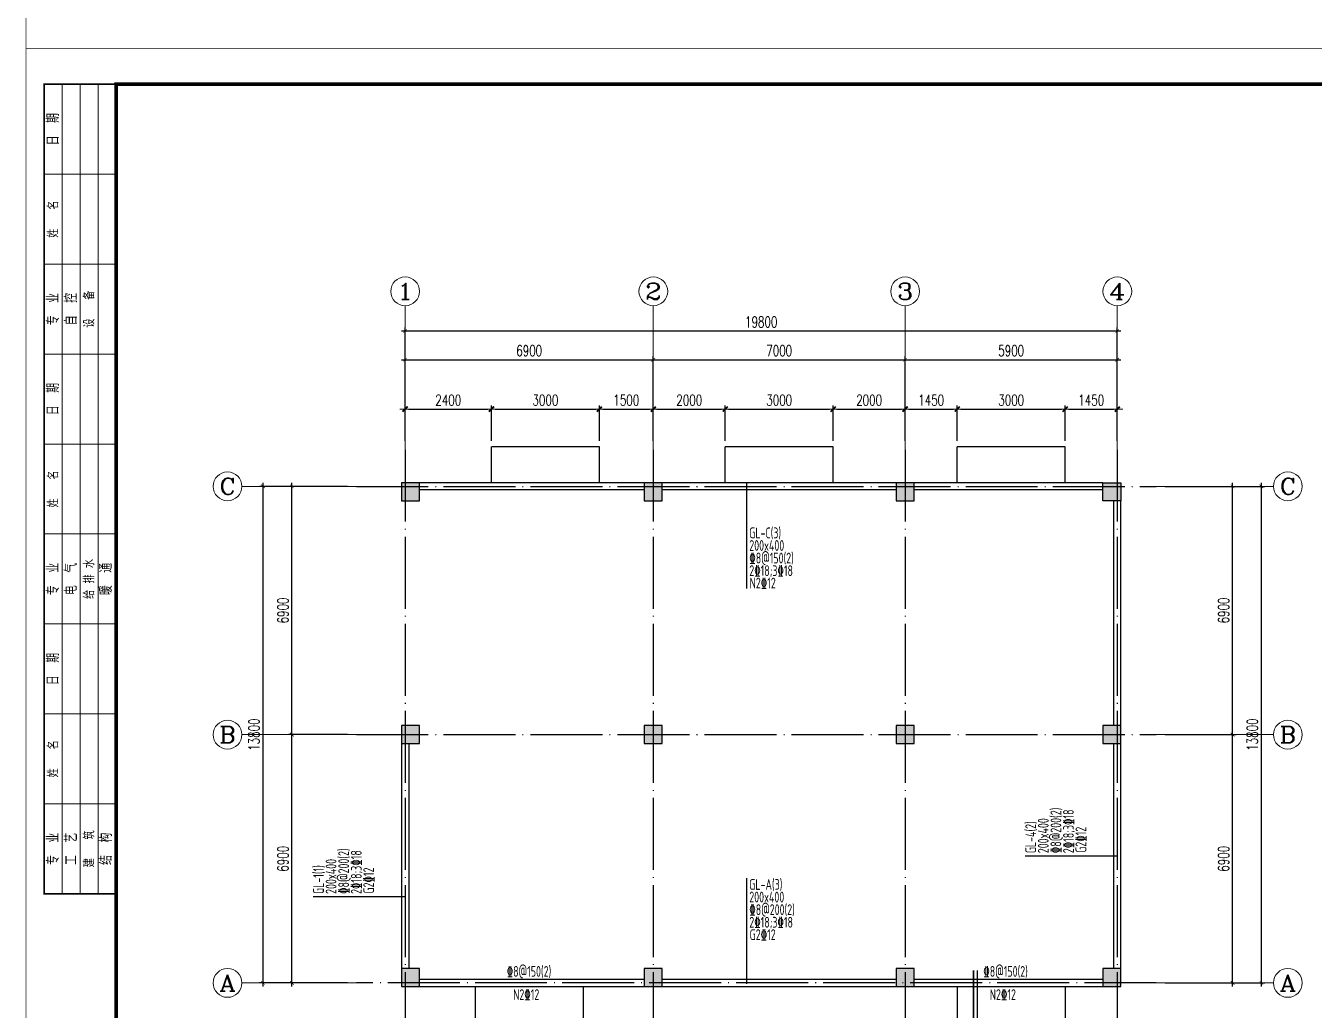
# Model space of a CAD drawing. Extents: x 959592 to 1105020, y -295412 to 379724.
# Drawn here: x 967965 to 1003786, y -196137 to -168778 of the extents above; entities that cross this region are included whole.
import ezdxf
from ezdxf.enums import TextEntityAlignment as Align

# ---------------------------------------------------------------- set-up
doc = ezdxf.new("R2010")
doc.units = 0
doc.header["$LTSCALE"] = 1000
doc.header["$MEASUREMENT"] = 0
doc.linetypes.add('DOTE', pattern=[2.42, 2, -0.2, 0.02, -0.2])
doc.layers.get('0').update_dxf_attribs({"linetype": 'CONTINUOUS'})
doc.layers.get('Defpoints').update_dxf_attribs({"linetype": 'CONTINUOUS', "lineweight": 5})
for name, color, linetype in [('AXIS_TEXT', 7, 'CONTINUOUS'), ('BEAM_CON', 4, 'CONTINUOUS'), ('COLU', 7, 'CONTINUOUS'), ('COLU_HATCH', 251, 'CONTINUOUS'), ('DIMENSION', 3, 'CONTINUOUS'), ('DOTE', 1, 'DOTE'), ('S_BEAMDIMMASS', 2, 'CONTINUOUS')]:
    doc.layers.add(name, color=color, linetype=linetype)
doc.layers.add('DIM', color=3, linetype='CONTINUOUS', lineweight=5)
doc.layers.add('FRAME', color=3, linetype='CONTINUOUS', lineweight=5)
doc.styles.add('_TCH_AXIS', font='COMPLEX', dxfattribs={"bigfont": 'GBCBIG'})
doc.styles.add('BW_Rein', font='Tssdeng.shx', dxfattribs={"width": 0.7, "bigfont": 'hztxt.shx'})
doc.styles.add('COMPLEX', font='COMPLEX')
doc.styles.add('DXFS', font='txt.shx', dxfattribs={"width": 0.65, "bigfont": 'dxfs.shx'})
doc.styles.add('TSSD_Dimension', font='TXT.shx', dxfattribs={"width": 0.7, "bigfont": 'hztxt.shx'})
doc.dimstyles.new('TSSD_100_100$0', dxfattribs={"dimtxt": 300, "dimasz": 100, "dimexe": 100, "dimexo": 250, "dimgap": 100, "dimtad": 1, "dimdec": 0, "dimzin": 0, "dimdsep": 46, "dimtxsty": 'TSSD_Dimension', "dimblk1": '_tsdbk', "dimblk2": '_tsdbk', "dimsah": 1, "dimcen": 0, "dimdle": 100, "dimclrt": 7, "dimadec": 1, "dimazin": 0, "dimtfac": 1, "dimtdec": 0, "dimtix": 1, "dimtmove": 2, "dimatfit": 3, "dimldrblk": '_tsdbk', "dimfxl": 100, "dimtolj": 1, "dimtzin": 0, "dimarcsym": 0})

# ---------------------------------------------------------------- blocks, each defined once
blk = doc.blocks.new('_ARCHTICK')
at = {"color": 0, "linetype": 'ByBlock', "const_width": 0.15}
blk.add_lwpolyline([(-0.5, -0.5), (0.5, 0.5)], dxfattribs=at)
blk = doc.blocks.new('*D198')
at = {"layer": 'Defpoints', "color": 0, "ltscale": 0.5, "transparency": 16777216}
for p in [(999395.404177, -188477.567764), (1001516.404177, -188477.567764), (999395.404177, -195377.567764)]:
    blk.add_point(p, dxfattribs=at)
at = {"layer": 'DIM', "color": 0, "lineweight": -2, "ltscale": 0.5, "transparency": 16777216}
for p, q in [((1001516.404177, -195477.567764), (1001516.404177, -188377.567764)), ((999645.404177, -188477.567764), (1001616.404177, -188477.567764)), ((999645.404177, -195377.567764), (1001616.404177, -195377.567764))]:
    blk.add_line(p, q, dxfattribs=at)
at = {"layer": 'DIM', "color": 0, "lineweight": -2, "ltscale": 0.5, "transparency": 16777216, "xscale": 100, "yscale": 100, "zscale": 100}
for p, rotation in [((1001516.404177, -188477.567764), 90), ((1001516.404177, -195377.567764), 270)]:
    blk.add_blockref('_ARCHTICK', p, dxfattribs=dict(at, rotation=rotation))
at = {"layer": 'DIM', "color": 3, "ltscale": 0.5, "transparency": 16777216, "insert": (1001266.404177, -191927.567764), "char_height": 300, "attachment_point": 5, "rotation": 90, "style": 'TSSD_Dimension'}
blk.add_mtext('\\A1;6900', dxfattribs=at)
blk = doc.blocks.new('*D199')
at = {"layer": 'Defpoints', "color": 0, "ltscale": 0.5, "transparency": 16777216}
for p in [(999395.404177, -181577.567764), (1001516.404177, -181577.567764), (999395.404177, -188477.567764)]:
    blk.add_point(p, dxfattribs=at)
at = {"layer": 'DIM', "color": 0, "lineweight": -2, "ltscale": 0.5, "transparency": 16777216}
for p, q in [((999645.404177, -181577.567764), (1001616.404177, -181577.567764)), ((1001516.404177, -188577.567764), (1001516.404177, -181477.567764)), ((999645.404177, -188477.567764), (1001616.404177, -188477.567764))]:
    blk.add_line(p, q, dxfattribs=at)
at = {"layer": 'DIM', "color": 0, "lineweight": -2, "ltscale": 0.5, "transparency": 16777216, "xscale": 100, "yscale": 100, "zscale": 100}
for p, rotation in [((1001516.404177, -181577.567764), 90), ((1001516.404177, -188477.567764), 270)]:
    blk.add_blockref('_ARCHTICK', p, dxfattribs=dict(at, rotation=rotation))
at = {"layer": 'DIM', "color": 3, "ltscale": 0.5, "transparency": 16777216, "insert": (1001266.404177, -185027.567764), "char_height": 300, "attachment_point": 5, "rotation": 90, "style": 'TSSD_Dimension'}
blk.add_mtext('\\A1;6900', dxfattribs=at)
blk = doc.blocks.new('*D200')
at = {"layer": 'Defpoints', "color": 0, "ltscale": 0.5, "transparency": 16777216}
for p in [(999395.404177, -181577.567764), (1002316.404177, -181577.567764), (999395.404177, -195377.567764)]:
    blk.add_point(p, dxfattribs=at)
at = {"layer": 'DIM', "color": 0, "lineweight": -2, "ltscale": 0.5, "transparency": 16777216}
for p, q in [((999645.404177, -181577.567764), (1002416.404177, -181577.567764)), ((1002316.404177, -195477.567764), (1002316.404177, -181477.567764)), ((999645.404177, -195377.567764), (1002416.404177, -195377.567764))]:
    blk.add_line(p, q, dxfattribs=at)
at = {"layer": 'DIM', "color": 0, "lineweight": -2, "ltscale": 0.5, "transparency": 16777216, "xscale": 100, "yscale": 100, "zscale": 100}
for p, rotation in [((1002316.404177, -181577.567764), 90), ((1002316.404177, -195377.567764), 270)]:
    blk.add_blockref('_ARCHTICK', p, dxfattribs=dict(at, rotation=rotation))
at = {"layer": 'DIM', "color": 3, "ltscale": 0.5, "transparency": 16777216, "insert": (1002066.404177, -188477.567764), "char_height": 300, "attachment_point": 5, "rotation": 90, "style": 'TSSD_Dimension'}
blk.add_mtext('\\A1;13800', dxfattribs=at)
blk = doc.blocks.new('*D201')
at = {"layer": 'Defpoints', "color": 0, "ltscale": 0.5, "transparency": 16777216}
for p in [(985411.404177, -178058.465504), (978511.404177, -180558.465504), (985411.404177, -180558.465504)]:
    blk.add_point(p, dxfattribs=at)
at = {"layer": 'DIM', "color": 0, "lineweight": -2, "ltscale": 0.5, "transparency": 16777216}
for p, q in [((978511.404177, -180308.465504), (978511.404177, -177958.465504)), ((985411.404177, -180308.465504), (985411.404177, -177958.465504)), ((978411.404177, -178058.465504), (985511.404177, -178058.465504))]:
    blk.add_line(p, q, dxfattribs=at)
at = {"layer": 'DIM', "color": 0, "lineweight": -2, "ltscale": 0.5, "transparency": 16777216, "xscale": 100, "yscale": 100, "zscale": 100, "rotation": 180}
blk.add_blockref('_ARCHTICK', (978511.404177, -178058.465504), dxfattribs=at)
at = {"layer": 'DIM', "color": 0, "lineweight": -2, "ltscale": 0.5, "transparency": 16777216, "xscale": 100, "yscale": 100, "zscale": 100}
blk.add_blockref('_ARCHTICK', (985411.404177, -178058.465504), dxfattribs=at)
at = {"layer": 'DIM', "color": 3, "ltscale": 0.5, "transparency": 16777216, "insert": (981961.404177, -177808.465504), "char_height": 300, "attachment_point": 5, "style": 'TSSD_Dimension'}
blk.add_mtext('\\A1;6900', dxfattribs=at)
blk = doc.blocks.new('*D202')
at = {"layer": 'Defpoints', "color": 0, "ltscale": 0.5, "transparency": 16777216}
for p in [(992411.404177, -178058.465504), (985411.404177, -180558.465504), (992411.404177, -180558.465504)]:
    blk.add_point(p, dxfattribs=at)
at = {"layer": 'DIM', "color": 0, "lineweight": -2, "ltscale": 0.5, "transparency": 16777216}
for p, q in [((985411.404177, -180308.465504), (985411.404177, -177958.465504)), ((992411.404177, -180308.465504), (992411.404177, -177958.465504)), ((985311.404177, -178058.465504), (992511.404177, -178058.465504))]:
    blk.add_line(p, q, dxfattribs=at)
at = {"layer": 'DIM', "color": 0, "lineweight": -2, "ltscale": 0.5, "transparency": 16777216, "xscale": 100, "yscale": 100, "zscale": 100, "rotation": 180}
blk.add_blockref('_ARCHTICK', (985411.404177, -178058.465504), dxfattribs=at)
at = {"layer": 'DIM', "color": 0, "lineweight": -2, "ltscale": 0.5, "transparency": 16777216, "xscale": 100, "yscale": 100, "zscale": 100}
blk.add_blockref('_ARCHTICK', (992411.404177, -178058.465504), dxfattribs=at)
at = {"layer": 'DIM', "color": 3, "ltscale": 0.5, "transparency": 16777216, "insert": (988911.404177, -177808.465504), "char_height": 300, "attachment_point": 5, "style": 'TSSD_Dimension'}
blk.add_mtext('\\A1;7000', dxfattribs=at)
blk = doc.blocks.new('*D203')
at = {"layer": 'Defpoints', "color": 0, "ltscale": 0.5, "transparency": 16777216}
for p in [(998311.404177, -178058.465504), (992411.404177, -180558.465504), (998311.404177, -180558.465504)]:
    blk.add_point(p, dxfattribs=at)
at = {"layer": 'DIM', "color": 0, "lineweight": -2, "ltscale": 0.5, "transparency": 16777216}
for p, q in [((992411.404177, -180308.465504), (992411.404177, -177958.465504)), ((998311.404177, -180308.465504), (998311.404177, -177958.465504)), ((992311.404177, -178058.465504), (998411.404177, -178058.465504))]:
    blk.add_line(p, q, dxfattribs=at)
at = {"layer": 'DIM', "color": 0, "lineweight": -2, "ltscale": 0.5, "transparency": 16777216, "xscale": 100, "yscale": 100, "zscale": 100, "rotation": 180}
blk.add_blockref('_ARCHTICK', (992411.404177, -178058.465504), dxfattribs=at)
at = {"layer": 'DIM', "color": 0, "lineweight": -2, "ltscale": 0.5, "transparency": 16777216, "xscale": 100, "yscale": 100, "zscale": 100}
blk.add_blockref('_ARCHTICK', (998311.404177, -178058.465504), dxfattribs=at)
at = {"layer": 'DIM', "color": 3, "ltscale": 0.5, "transparency": 16777216, "insert": (995361.404177, -177808.465504), "char_height": 300, "attachment_point": 5, "style": 'TSSD_Dimension'}
blk.add_mtext('\\A1;5900', dxfattribs=at)
blk = doc.blocks.new('*D204')
at = {"layer": 'Defpoints', "color": 0, "ltscale": 0.5, "transparency": 16777216}
for p in [(998311.404177, -177258.465504), (978511.404177, -180558.465504), (998311.404177, -180558.465504)]:
    blk.add_point(p, dxfattribs=at)
at = {"layer": 'DIM', "color": 0, "lineweight": -2, "ltscale": 0.5, "transparency": 16777216}
for p, q in [((978411.404177, -177258.465504), (998411.404177, -177258.465504)), ((978511.404177, -180308.465504), (978511.404177, -177158.465504)), ((998311.404177, -180308.465504), (998311.404177, -177158.465504))]:
    blk.add_line(p, q, dxfattribs=at)
at = {"layer": 'DIM', "color": 0, "lineweight": -2, "ltscale": 0.5, "transparency": 16777216, "xscale": 100, "yscale": 100, "zscale": 100, "rotation": 180}
blk.add_blockref('_ARCHTICK', (978511.404177, -177258.465504), dxfattribs=at)
at = {"layer": 'DIM', "color": 0, "lineweight": -2, "ltscale": 0.5, "transparency": 16777216, "xscale": 100, "yscale": 100, "zscale": 100}
blk.add_blockref('_ARCHTICK', (998311.404177, -177258.465504), dxfattribs=at)
at = {"layer": 'DIM', "color": 3, "ltscale": 0.5, "transparency": 16777216, "insert": (988411.404177, -177008.465504), "char_height": 300, "attachment_point": 5, "style": 'TSSD_Dimension'}
blk.add_mtext('\\A1;19800', dxfattribs=at)
blk = doc.blocks.new('*D205')
at = {"layer": 'Defpoints', "color": 0, "ltscale": 0.5, "transparency": 16777216}
for p in [(975364.904177, -188477.567764), (977156.404177, -188477.567764), (977156.404177, -195377.567764)]:
    blk.add_point(p, dxfattribs=at)
at = {"layer": 'DIM', "color": 0, "lineweight": -2, "ltscale": 0.5, "transparency": 16777216}
for p, q in [((975364.904177, -195477.567764), (975364.904177, -188377.567764)), ((976906.404177, -188477.567764), (975264.904177, -188477.567764)), ((976906.404177, -195377.567764), (975264.904177, -195377.567764))]:
    blk.add_line(p, q, dxfattribs=at)
at = {"layer": 'DIM', "color": 0, "lineweight": -2, "ltscale": 0.5, "transparency": 16777216, "xscale": 100, "yscale": 100, "zscale": 100}
for p, rotation in [((975364.904177, -188477.567764), 90), ((975364.904177, -195377.567764), 270)]:
    blk.add_blockref('_ARCHTICK', p, dxfattribs=dict(at, rotation=rotation))
at = {"layer": 'DIM', "color": 3, "ltscale": 0.5, "transparency": 16777216, "insert": (975114.904177, -191927.567764), "char_height": 300, "attachment_point": 5, "rotation": 90, "style": 'TSSD_Dimension'}
blk.add_mtext('\\A1;6900', dxfattribs=at)
blk = doc.blocks.new('*D206')
at = {"layer": 'Defpoints', "color": 0, "ltscale": 0.5, "transparency": 16777216}
for p in [(975364.904177, -181577.567764), (977156.404177, -181577.567764), (977156.404177, -188477.567764)]:
    blk.add_point(p, dxfattribs=at)
at = {"layer": 'DIM', "color": 0, "lineweight": -2, "ltscale": 0.5, "transparency": 16777216}
for p, q in [((976906.404177, -181577.567764), (975264.904177, -181577.567764)), ((975364.904177, -188577.567764), (975364.904177, -181477.567764)), ((976906.404177, -188477.567764), (975264.904177, -188477.567764))]:
    blk.add_line(p, q, dxfattribs=at)
at = {"layer": 'DIM', "color": 0, "lineweight": -2, "ltscale": 0.5, "transparency": 16777216, "xscale": 100, "yscale": 100, "zscale": 100}
for p, rotation in [((975364.904177, -181577.567764), 90), ((975364.904177, -188477.567764), 270)]:
    blk.add_blockref('_ARCHTICK', p, dxfattribs=dict(at, rotation=rotation))
at = {"layer": 'DIM', "color": 3, "ltscale": 0.5, "transparency": 16777216, "insert": (975114.904177, -185027.567764), "char_height": 300, "attachment_point": 5, "rotation": 90, "style": 'TSSD_Dimension'}
blk.add_mtext('\\A1;6900', dxfattribs=at)
blk = doc.blocks.new('*D207')
at = {"layer": 'Defpoints', "color": 0, "ltscale": 0.5, "transparency": 16777216}
for p in [(974560.904177, -181577.567764), (977156.404177, -181577.567764), (977156.404177, -195377.567764)]:
    blk.add_point(p, dxfattribs=at)
at = {"layer": 'DIM', "color": 0, "lineweight": -2, "ltscale": 0.5, "transparency": 16777216}
for p, q in [((976906.404177, -181577.567764), (974460.904177, -181577.567764)), ((974560.904177, -195477.567764), (974560.904177, -181477.567764)), ((976906.404177, -195377.567764), (974460.904177, -195377.567764))]:
    blk.add_line(p, q, dxfattribs=at)
at = {"layer": 'DIM', "color": 0, "lineweight": -2, "ltscale": 0.5, "transparency": 16777216, "xscale": 100, "yscale": 100, "zscale": 100}
for p, rotation in [((974560.904177, -181577.567764), 90), ((974560.904177, -195377.567764), 270)]:
    blk.add_blockref('_ARCHTICK', p, dxfattribs=dict(at, rotation=rotation))
at = {"layer": 'DIM', "color": 3, "ltscale": 0.5, "transparency": 16777216, "insert": (974310.904177, -188477.567764), "char_height": 300, "attachment_point": 5, "rotation": 90, "style": 'TSSD_Dimension'}
blk.add_mtext('\\A1;13800', dxfattribs=at)
blk = doc.blocks.new('_AXISO')
blk.add_circle((0, 0), 0.5)
at = {"layer": 'AXIS_TEXT', "style": 'COMPLEX', "width": 1.041667}
blk.add_attdef('A', text='', height=0.56, dxfattribs=at).set_placement((-0.25, -0.28), (0.25, -0.28), align=Align.FIT)
blk = doc.blocks.new('BW-29377905', base_point=(72431.589106, -220792.623933))
for p, q in [((72881.589106, -205792.623933), (72881.589106, -204792.623933)), ((75881.589106, -204792.623933), (72881.589106, -204792.623933)), ((75881.589106, -205792.623933), (75881.589106, -204792.623933)), ((79381.589106, -205792.623933), (79381.589106, -204792.623933)), ((82381.589106, -204792.623933), (79381.589106, -204792.623933)), ((82381.589106, -205792.623933), (82381.589106, -204792.623933)), ((88831.589106, -204792.623933), (85831.589106, -204792.623933)), ((85831.589106, -205792.623933), (85831.589106, -204792.623933)), ((88831.589106, -205792.623933), (88831.589106, -204792.623933)), ((72431.589106, -219792.623933), (72431.589106, -220792.623933)), ((75431.589106, -219792.623933), (75431.589106, -220792.623933)), ((85831.589106, -219792.623933), (85831.589106, -220792.623933)), ((88831.589106, -219792.623933), (88831.589106, -220792.623933)), ((75431.589106, -220792.623933), (72431.589106, -220792.623933)), ((88831.589106, -220792.623933), (85831.589106, -220792.623933))]:
    blk.add_line(p, q)
blk = doc.blocks.new('_tsdbk')
blk.add_line((-1, 0), (1.5, 0))
at = {"const_width": 0.5}
blk.add_lwpolyline([(-0.7, -0.7), (0.7, 0.7)], dxfattribs=at)
blk = doc.blocks.new('*D226')
at = {"layer": 'Defpoints', "color": 0, "transparency": 16777216}
for p in [(980911.404177, -179431.711042), (978511.404177, -180558.465504), (980911.404177, -180558.465504)]:
    blk.add_point(p, dxfattribs=at)
at = {"layer": 'DIM', "color": 0, "lineweight": -2, "transparency": 16777216}
for p, q in [((978511.404177, -180308.465504), (978511.404177, -179331.711042)), ((978611.404177, -179431.711042), (980811.404177, -179431.711042)), ((980911.404177, -180308.465504), (980911.404177, -179331.711042))]:
    blk.add_line(p, q, dxfattribs=at)
at = {"layer": 'DIM', "color": 0, "lineweight": -2, "transparency": 16777216, "xscale": 100, "yscale": 100, "zscale": 100}
for p, rotation in [((978511.404177, -179431.711042), 180), ((980911.404177, -179431.711042), 360)]:
    blk.add_blockref('_tsdbk', p, dxfattribs=dict(at, rotation=rotation))
at = {"layer": 'DIM', "color": 7, "transparency": 16777216, "insert": (979711.404177, -179181.711042), "char_height": 300, "attachment_point": 5, "style": 'TSSD_Dimension'}
blk.add_mtext('\\A1;2400', dxfattribs=at)
blk = doc.blocks.new('*D227')
at = {"layer": 'Defpoints', "color": 0, "transparency": 16777216}
for p in [(983911.404177, -179431.711042), (980911.404177, -180558.465504), (983911.404177, -180558.465504)]:
    blk.add_point(p, dxfattribs=at)
at = {"layer": 'DIM', "color": 0, "lineweight": -2, "transparency": 16777216}
for p, q in [((980911.404177, -180308.465504), (980911.404177, -179331.711042)), ((981011.404177, -179431.711042), (983811.404177, -179431.711042)), ((983911.404177, -180308.465504), (983911.404177, -179331.711042))]:
    blk.add_line(p, q, dxfattribs=at)
at = {"layer": 'DIM', "color": 0, "lineweight": -2, "transparency": 16777216, "xscale": 100, "yscale": 100, "zscale": 100}
for p, rotation in [((980911.404177, -179431.711042), 180), ((983911.404177, -179431.711042), 360)]:
    blk.add_blockref('_tsdbk', p, dxfattribs=dict(at, rotation=rotation))
at = {"layer": 'DIM', "color": 7, "transparency": 16777216, "insert": (982411.404177, -179181.711042), "char_height": 300, "attachment_point": 5, "style": 'TSSD_Dimension'}
blk.add_mtext('\\A1;3000', dxfattribs=at)
blk = doc.blocks.new('*D228')
at = {"layer": 'Defpoints', "color": 0, "transparency": 16777216}
for p in [(985411.404177, -179431.711042), (983911.404177, -180558.465504), (985411.404177, -180558.465504)]:
    blk.add_point(p, dxfattribs=at)
at = {"layer": 'DIM', "color": 0, "lineweight": -2, "transparency": 16777216}
for p, q in [((983911.404177, -180308.465504), (983911.404177, -179331.711042)), ((984011.404177, -179431.711042), (985311.404177, -179431.711042)), ((985411.404177, -180308.465504), (985411.404177, -179331.711042))]:
    blk.add_line(p, q, dxfattribs=at)
at = {"layer": 'DIM', "color": 0, "lineweight": -2, "transparency": 16777216, "xscale": 100, "yscale": 100, "zscale": 100}
for p, rotation in [((983911.404177, -179431.711042), 180), ((985411.404177, -179431.711042), 360)]:
    blk.add_blockref('_tsdbk', p, dxfattribs=dict(at, rotation=rotation))
at = {"layer": 'DIM', "color": 7, "transparency": 16777216, "insert": (984661.404177, -179181.711042), "char_height": 300, "attachment_point": 5, "style": 'TSSD_Dimension'}
blk.add_mtext('\\A1;1500', dxfattribs=at)
blk = doc.blocks.new('*D229')
at = {"layer": 'Defpoints', "color": 0, "transparency": 16777216}
for p in [(987411.404177, -179431.711042), (985411.404177, -180558.465504), (987411.404177, -180558.465504)]:
    blk.add_point(p, dxfattribs=at)
at = {"layer": 'DIM', "color": 0, "lineweight": -2, "transparency": 16777216}
for p, q in [((985411.404177, -180308.465504), (985411.404177, -179331.711042)), ((985511.404177, -179431.711042), (987311.404177, -179431.711042)), ((987411.404177, -180308.465504), (987411.404177, -179331.711042))]:
    blk.add_line(p, q, dxfattribs=at)
at = {"layer": 'DIM', "color": 0, "lineweight": -2, "transparency": 16777216, "xscale": 100, "yscale": 100, "zscale": 100}
for p, rotation in [((985411.404177, -179431.711042), 180), ((987411.404177, -179431.711042), 360)]:
    blk.add_blockref('_tsdbk', p, dxfattribs=dict(at, rotation=rotation))
at = {"layer": 'DIM', "color": 7, "transparency": 16777216, "insert": (986411.404177, -179181.711042), "char_height": 300, "attachment_point": 5, "style": 'TSSD_Dimension'}
blk.add_mtext('\\A1;2000', dxfattribs=at)
blk = doc.blocks.new('*D230')
at = {"layer": 'Defpoints', "color": 0, "transparency": 16777216}
for p in [(990411.404177, -179431.711042), (987411.404177, -180558.465504), (990411.404177, -180558.465504)]:
    blk.add_point(p, dxfattribs=at)
at = {"layer": 'DIM', "color": 0, "lineweight": -2, "transparency": 16777216}
for p, q in [((987411.404177, -180308.465504), (987411.404177, -179331.711042)), ((987511.404177, -179431.711042), (990311.404177, -179431.711042)), ((990411.404177, -180308.465504), (990411.404177, -179331.711042))]:
    blk.add_line(p, q, dxfattribs=at)
at = {"layer": 'DIM', "color": 0, "lineweight": -2, "transparency": 16777216, "xscale": 100, "yscale": 100, "zscale": 100}
for p, rotation in [((987411.404177, -179431.711042), 180), ((990411.404177, -179431.711042), 360)]:
    blk.add_blockref('_tsdbk', p, dxfattribs=dict(at, rotation=rotation))
at = {"layer": 'DIM', "color": 7, "transparency": 16777216, "insert": (988911.404177, -179181.711042), "char_height": 300, "attachment_point": 5, "style": 'TSSD_Dimension'}
blk.add_mtext('\\A1;3000', dxfattribs=at)
blk = doc.blocks.new('*D231')
at = {"layer": 'Defpoints', "color": 0, "transparency": 16777216}
for p in [(992411.404177, -179431.711042), (990411.404177, -180558.465504), (992411.404177, -180558.465504)]:
    blk.add_point(p, dxfattribs=at)
at = {"layer": 'DIM', "color": 0, "lineweight": -2, "transparency": 16777216}
for p, q in [((990411.404177, -180308.465504), (990411.404177, -179331.711042)), ((990511.404177, -179431.711042), (992311.404177, -179431.711042)), ((992411.404177, -180308.465504), (992411.404177, -179331.711042))]:
    blk.add_line(p, q, dxfattribs=at)
at = {"layer": 'DIM', "color": 0, "lineweight": -2, "transparency": 16777216, "xscale": 100, "yscale": 100, "zscale": 100}
for p, rotation in [((990411.404177, -179431.711042), 180), ((992411.404177, -179431.711042), 360)]:
    blk.add_blockref('_tsdbk', p, dxfattribs=dict(at, rotation=rotation))
at = {"layer": 'DIM', "color": 7, "transparency": 16777216, "insert": (991411.404177, -179181.711042), "char_height": 300, "attachment_point": 5, "style": 'TSSD_Dimension'}
blk.add_mtext('\\A1;2000', dxfattribs=at)
blk = doc.blocks.new('*D232')
at = {"layer": 'Defpoints', "color": 0, "transparency": 16777216}
for p in [(993861.404177, -179431.711042), (992411.404177, -180558.465504), (993861.404177, -180558.465504)]:
    blk.add_point(p, dxfattribs=at)
at = {"layer": 'DIM', "color": 0, "lineweight": -2, "transparency": 16777216}
for p, q in [((992411.404177, -180308.465504), (992411.404177, -179331.711042)), ((992511.404177, -179431.711042), (993761.404177, -179431.711042)), ((993861.404177, -180308.465504), (993861.404177, -179331.711042))]:
    blk.add_line(p, q, dxfattribs=at)
at = {"layer": 'DIM', "color": 0, "lineweight": -2, "transparency": 16777216, "xscale": 100, "yscale": 100, "zscale": 100}
for p, rotation in [((992411.404177, -179431.711042), 180), ((993861.404177, -179431.711042), 360)]:
    blk.add_blockref('_tsdbk', p, dxfattribs=dict(at, rotation=rotation))
at = {"layer": 'DIM', "color": 7, "transparency": 16777216, "insert": (993136.404177, -179181.711042), "char_height": 300, "attachment_point": 5, "style": 'TSSD_Dimension'}
blk.add_mtext('\\A1;1450', dxfattribs=at)
blk = doc.blocks.new('*D233')
at = {"layer": 'Defpoints', "color": 0, "transparency": 16777216}
for p in [(996861.404177, -179431.711042), (993861.404177, -180558.465504), (996861.404177, -180558.465504)]:
    blk.add_point(p, dxfattribs=at)
at = {"layer": 'DIM', "color": 0, "lineweight": -2, "transparency": 16777216}
for p, q in [((993861.404177, -180308.465504), (993861.404177, -179331.711042)), ((993961.404177, -179431.711042), (996761.404177, -179431.711042)), ((996861.404177, -180308.465504), (996861.404177, -179331.711042))]:
    blk.add_line(p, q, dxfattribs=at)
at = {"layer": 'DIM', "color": 0, "lineweight": -2, "transparency": 16777216, "xscale": 100, "yscale": 100, "zscale": 100}
for p, rotation in [((993861.404177, -179431.711042), 180), ((996861.404177, -179431.711042), 360)]:
    blk.add_blockref('_tsdbk', p, dxfattribs=dict(at, rotation=rotation))
at = {"layer": 'DIM', "color": 7, "transparency": 16777216, "insert": (995361.404177, -179181.711042), "char_height": 300, "attachment_point": 5, "style": 'TSSD_Dimension'}
blk.add_mtext('\\A1;3000', dxfattribs=at)
blk = doc.blocks.new('*D234')
at = {"layer": 'Defpoints', "color": 0, "transparency": 16777216}
for p in [(998311.404177, -179431.711042), (996861.404177, -180558.465504), (998311.404177, -180558.465504)]:
    blk.add_point(p, dxfattribs=at)
at = {"layer": 'DIM', "color": 0, "lineweight": -2, "transparency": 16777216}
for p, q in [((996861.404177, -180308.465504), (996861.404177, -179331.711042)), ((996961.404177, -179431.711042), (998211.404177, -179431.711042)), ((998311.404177, -180308.465504), (998311.404177, -179331.711042))]:
    blk.add_line(p, q, dxfattribs=at)
at = {"layer": 'DIM', "color": 0, "lineweight": -2, "transparency": 16777216, "xscale": 100, "yscale": 100, "zscale": 100}
for p, rotation in [((996861.404177, -179431.711042), 180), ((998311.404177, -179431.711042), 360)]:
    blk.add_blockref('_tsdbk', p, dxfattribs=dict(at, rotation=rotation))
at = {"layer": 'DIM', "color": 7, "transparency": 16777216, "insert": (997586.404177, -179181.711042), "char_height": 300, "attachment_point": 5, "style": 'TSSD_Dimension'}
blk.add_mtext('\\A1;1450', dxfattribs=at)
blk = doc.blocks.new('BW-43091906', base_point=(-152259, 7688))
at = {"layer": 'FRAME'}
for points, const_width in [([(-152259, 49688), (-152259, 7688), (-92859, 7688), (-92859, 49688)], 20), ([(-149759, 48688), (-149759, 8688), (-93859, 8688), (-93859, 48688)], 100)]:
    blk.add_lwpolyline(points, close=True, dxfattribs=dict(at, const_width=const_width))
at = {"layer": 'FRAME', "const_width": 50}
blk.add_lwpolyline([(-149759, 48688), (-151759, 48688), (-151759, 26188), (-149759, 26188)], dxfattribs=at)
at = {"layer": 'FRAME'}
for points in [[(-151259, 26188), (-151259, 48688)], [(-150759, 26188), (-150759, 48688)], [(-150259, 26188), (-150259, 48688)], [(-149759, 46188), (-151759, 46188)], [(-149759, 43688), (-151759, 43688)], [(-149759, 41188), (-151759, 41188)], [(-149759, 38688), (-151759, 38688)], [(-149759, 36188), (-151759, 36188)], [(-149759, 33688), (-151759, 33688)], [(-149759, 31188), (-151759, 31188)], [(-149759, 28688), (-151759, 28688)]]:
    blk.add_lwpolyline(points, dxfattribs=at)
at = {"layer": 'FRAME', "char_height": 300, "attachment_point": 5, "rotation": 90, "style": 'DXFS'}
for s, insert, width in [('{\\f宋体|b0|i0|c134|p2;日\\Ftxt.shx,dxfs.shx|c134;  \\f宋体|b0|i0|c134|p2;期\\P}', (-151509, 47438), 1132.5), ('姓   名', (-151509, 44938), 1185), ('{\\f宋体|b0|i0|c134|p2;专\\Ftxt.shx,dxfs.shx|c134;  \\f宋体|b0|i0|c134|p2;业\\P}', (-151509, 42438), 1203.38), ('{\\f宋体|b0|i0|c134|p2;自\\Ftxt.shx,dxfs.shx|c134;  \\f宋体|b0|i0|c134|p2;控\\P}', (-151009, 42438), 1148.25), ('设   备', (-150509, 42438), 1227), ('{\\f宋体|b0|i0|c134|p2;日\\Ftxt.shx,dxfs.shx|c134;  \\f宋体|b0|i0|c134|p2;期\\P}', (-151509, 39938), 1132.5), ('姓   名', (-151509, 37438), 1185), ('{\\f宋体|b0|i0|c134|p2;专\\Ftxt.shx,dxfs.shx|c134;  \\f宋体|b0|i0|c134|p2;业\\P}', (-151509, 34938), 1203.38), ('{\\f宋体|b0|i0|c134|p2;电\\Ftxt.shx,dxfs.shx|c134;  \\f宋体|b0|i0|c134|p2;气\\P}', (-151009, 34938), 1182.38), ('给 排 水', (-150509, 34938), 1352.62), ('{\\f宋体|b0|i0|c134|p2;暖\\Ftxt.shx,dxfs.shx|c134;  \\f宋体|b0|i0|c134|p2;通\\P}', (-150039, 34938), 1200.75), ('{\\f宋体|b0|i0|c134|p2;日\\Ftxt.shx,dxfs.shx|c134;  \\f宋体|b0|i0|c134|p2;期\\P}', (-151509, 32438), 1132.5), ('姓   名', (-151509, 29938), 1185), ('{\\f宋体|b0|i0|c134|p2;专\\Ftxt.shx,dxfs.shx|c134;  \\f宋体|b0|i0|c134|p2;业\\P}', (-151509, 27438), 1203.38), ('{\\f宋体|b0|i0|c134|p2;工\\Ftxt.shx,dxfs.shx|c134;  \\f宋体|b0|i0|c134|p2;艺\\P}', (-151009, 27438), 1177.12), ('建   筑', (-150509, 27438), 1206), ('{\\f宋体|b0|i0|c134|p2;结\\Ftxt.shx,dxfs.shx|c134;  \\f宋体|b0|i0|c134|p2;构\\P}', (-150039, 27438), 1192.88)]:
    blk.add_mtext(s, dxfattribs=dict(at, insert=insert, width=width))

msp = doc.modelspace()

# ---------------------------------------------------------------- hatches: boundary and pattern name
at = {"layer": 'COLU_HATCH'}
for points in [[(978911.404, -181977.568), (978911.404, -181477.568), (978411.404, -181477.568), (978411.404, -181977.568)], [(978911.404, -181477.568), (978411.404, -181477.568), (978411.404, -181977.568), (978911.404, -181977.568)], [(985661.404, -181977.568), (985661.404, -181477.568), (985161.404, -181477.568), (985161.404, -181977.568)], [(985661.404, -181477.568), (985161.404, -181477.568), (985161.404, -181977.568), (985661.404, -181977.568)], [(992661.404, -181977.568), (992661.404, -181477.568), (992161.404, -181477.568), (992161.404, -181977.568)], [(992661.404, -181477.568), (992161.404, -181477.568), (992161.404, -181977.568), (992661.404, -181977.568)], [(997911.404, -181977.568), (997911.404, -181477.568), (998411.404, -181477.568), (998411.404, -181977.568)], [(997911.404, -181477.568), (998411.404, -181477.568), (998411.404, -181977.568), (997911.404, -181977.568)], [(978911.404, -188727.568), (978911.404, -188227.568), (978411.404, -188227.568), (978411.404, -188727.568)], [(978911.404, -188227.568), (978411.404, -188227.568), (978411.404, -188727.568), (978911.404, -188727.568)], [(985661.404, -188727.568), (985661.404, -188227.568), (985161.404, -188227.568), (985161.404, -188727.568)], [(985661.404, -188227.568), (985161.404, -188227.568), (985161.404, -188727.568), (985661.404, -188727.568)], [(992661.404, -188727.568), (992661.404, -188227.568), (992161.404, -188227.568), (992161.404, -188727.568)], [(992661.404, -188227.568), (992161.404, -188227.568), (992161.404, -188727.568), (992661.404, -188727.568)], [(998411.404, -188727.568), (998411.404, -188227.568), (997911.404, -188227.568), (997911.404, -188727.568)], [(998411.404, -188227.568), (997911.404, -188227.568), (997911.404, -188727.568), (998411.404, -188727.568)], [(978911.404, -195477.568), (978911.404, -194977.568), (978411.404, -194977.568), (978411.404, -195477.568)], [(978911.404, -194977.568), (978411.404, -194977.568), (978411.404, -195477.568), (978911.404, -195477.568)], [(985661.404, -195477.568), (985661.404, -194977.568), (985161.404, -194977.568), (985161.404, -195477.568)], [(985661.404, -194977.568), (985161.404, -194977.568), (985161.404, -195477.568), (985661.404, -195477.568)], [(992661.404, -195477.568), (992661.404, -194977.568), (992161.404, -194977.568), (992161.404, -195477.568)], [(992661.404, -194977.568), (992161.404, -194977.568), (992161.404, -195477.568), (992661.404, -195477.568)], [(998411.404, -195477.568), (998411.404, -194977.568), (997911.404, -194977.568), (997911.404, -195477.568)], [(998411.404, -194977.568), (997911.404, -194977.568), (997911.404, -195477.568), (998411.404, -195477.568)]]:
    msp.add_hatch(color=256, dxfattribs=at).paths.add_polyline_path(points)

# ---------------------------------------------------------------- linework, layer by layer
at = {"layer": 'BEAM_CON'}
for p, q in [((985161.404, -181477.568), (978911.404, -181477.568)), ((992161.404, -181477.568), (985661.404, -181477.568)), ((997911.404, -181477.568), (992661.404, -181477.568)), ((985161.404, -181677.568), (978911.404, -181677.568)), ((992161.404, -181677.568), (985661.404, -181677.568)), ((997911.404, -181677.568), (992661.404, -181677.568)), ((998211.404, -188227.568), (998211.404, -181977.568)), ((998411.404, -188227.568), (998411.404, -181977.568)), ((978411.404, -188727.568), (978411.404, -194977.568)), ((978611.404, -188727.568), (978611.404, -194977.568)), ((998211.404, -194977.568), (998211.404, -188727.568)), ((998411.404, -194977.568), (998411.404, -188727.568)), ((978911.404, -195277.568), (985161.404, -195277.568)), ((978911.404, -195477.568), (985161.404, -195477.568)), ((985661.404, -195277.568), (992161.404, -195277.568)), ((985661.404, -195477.568), (992161.404, -195477.568)), ((992661.404, -195277.568), (997911.404, -195277.568)), ((992661.404, -195477.568), (997911.404, -195477.568))]:
    msp.add_line(p, q, dxfattribs=at)
at = {"layer": 'COLU'}
for points in [[(978911.404, -181977.568), (978911.404, -181477.568), (978411.404, -181477.568), (978411.404, -181977.568)], [(978911.404, -181477.568), (978411.404, -181477.568), (978411.404, -181977.568), (978911.404, -181977.568)], [(985661.404, -181977.568), (985661.404, -181477.568), (985161.404, -181477.568), (985161.404, -181977.568)], [(985661.404, -181477.568), (985161.404, -181477.568), (985161.404, -181977.568), (985661.404, -181977.568)], [(992661.404, -181977.568), (992661.404, -181477.568), (992161.404, -181477.568), (992161.404, -181977.568)], [(992661.404, -181477.568), (992161.404, -181477.568), (992161.404, -181977.568), (992661.404, -181977.568)], [(997911.404, -181977.568), (997911.404, -181477.568), (998411.404, -181477.568), (998411.404, -181977.568)], [(997911.404, -181477.568), (998411.404, -181477.568), (998411.404, -181977.568), (997911.404, -181977.568)], [(978911.404, -188727.568), (978911.404, -188227.568), (978411.404, -188227.568), (978411.404, -188727.568)], [(978911.404, -188227.568), (978411.404, -188227.568), (978411.404, -188727.568), (978911.404, -188727.568)], [(985661.404, -188727.568), (985661.404, -188227.568), (985161.404, -188227.568), (985161.404, -188727.568)], [(985661.404, -188227.568), (985161.404, -188227.568), (985161.404, -188727.568), (985661.404, -188727.568)], [(992661.404, -188727.568), (992661.404, -188227.568), (992161.404, -188227.568), (992161.404, -188727.568)], [(992661.404, -188227.568), (992161.404, -188227.568), (992161.404, -188727.568), (992661.404, -188727.568)], [(998411.404, -188727.568), (998411.404, -188227.568), (997911.404, -188227.568), (997911.404, -188727.568)], [(998411.404, -188227.568), (997911.404, -188227.568), (997911.404, -188727.568), (998411.404, -188727.568)], [(978911.404, -195477.568), (978911.404, -194977.568), (978411.404, -194977.568), (978411.404, -195477.568)], [(978911.404, -194977.568), (978411.404, -194977.568), (978411.404, -195477.568), (978911.404, -195477.568)], [(985661.404, -195477.568), (985661.404, -194977.568), (985161.404, -194977.568), (985161.404, -195477.568)], [(985661.404, -194977.568), (985161.404, -194977.568), (985161.404, -195477.568), (985661.404, -195477.568)], [(992661.404, -195477.568), (992661.404, -194977.568), (992161.404, -194977.568), (992161.404, -195477.568)], [(992661.404, -194977.568), (992161.404, -194977.568), (992161.404, -195477.568), (992661.404, -195477.568)], [(998411.404, -195477.568), (998411.404, -194977.568), (997911.404, -194977.568), (997911.404, -195477.568)], [(998411.404, -194977.568), (997911.404, -194977.568), (997911.404, -195477.568), (998411.404, -195477.568)]]:
    msp.add_lwpolyline(points, close=True, dxfattribs=at)
at = {"layer": 'DIM', "ltscale": 0.5}
for p, q in [((978511.404, -180558.466), (978511.404, -176558.466)), ((985411.404, -180558.466), (985411.404, -176558.466)), ((992411.404, -180558.466), (992411.404, -176558.466)), ((998311.404, -180558.466), (998311.404, -176558.466)), ((977156.404, -181577.568), (973973.904, -181577.568)), ((999395.404, -181577.568), (1002652.404, -181577.568)), ((977156.404, -188477.568), (973973.904, -188477.568)), ((999395.404, -188477.568), (1002652.404, -188477.568)), ((977156.404, -195377.568), (973973.904, -195377.568)), ((999395.404, -195377.568), (1002652.404, -195377.568))]:
    msp.add_line(p, q, dxfattribs=at)
at = {"layer": 'DIMENSION'}
msp.add_line((994411.405, -195028.871), (994411.405, -196906.71), dxfattribs=at)
at = {"layer": 'DIMENSION', "const_width": 50}
msp.add_lwpolyline([(994311.405, -195028.871), (994311.405, -196562.138)], dxfattribs=at)
at = {"layer": 'DOTE', "linetype": 'DOTE'}
for p, q in [((978511.404, -180558.466), (978511.404, -196895.077)), ((985411.404, -180558.466), (985411.404, -196895.077)), ((992411.404, -180558.466), (992411.404, -196895.077)), ((998311.404, -180558.466), (998311.404, -196895.077)), ((977156.404, -181577.568), (999395.404, -181577.568)), ((977156.404, -188477.568), (999395.404, -188477.568)), ((999395.404, -195377.568), (977156.404, -195377.568))]:
    msp.add_line(p, q, dxfattribs=at)
at = {"layer": 'S_BEAMDIMMASS'}
for p, q in [((987999.408, -181477.568), (987999.408, -184415.828)), ((998311.404, -191852.568), (995753.253, -191852.568)), ((987999.408, -192467.902), (987999.408, -195406.161)), ((978511.404, -192984.996), (975953.253, -192984.996))]:
    msp.add_line(p, q, dxfattribs=at)

# ---------------------------------------------------------------- block references
at = {"layer": 'DIM', "ltscale": 0.5}
ref = msp.add_blockref('_AXISO', (978511.404, -176158.466), dxfattribs=dict(at, xscale=800, yscale=800, zscale=800))
ref.add_attrib('A', '1', dxfattribs={"layer": 'AXIS_TEXT', "height": 452.548, "style": '_TCH_AXIS', "width": 2.333333}).set_placement((978285.13, -176384.74), (978737.678, -176384.74), align=Align.FIT)
ref = msp.add_blockref('_AXISO', (985411.404, -176158.466), dxfattribs=dict(at, xscale=800, yscale=800, zscale=800))
ref.add_attrib('A', '2', dxfattribs={"layer": 'AXIS_TEXT', "height": 452.548, "style": '_TCH_AXIS', "width": 1.5}).set_placement((985185.13, -176384.74), (985637.678, -176384.74), align=Align.FIT)
ref = msp.add_blockref('_AXISO', (992411.404, -176158.466), dxfattribs=dict(at, xscale=800, yscale=800, zscale=800))
ref.add_attrib('A', '3', dxfattribs={"layer": 'AXIS_TEXT', "height": 452.548, "style": '_TCH_AXIS', "width": 1.5}).set_placement((992185.13, -176384.74), (992637.678, -176384.74), align=Align.FIT)
ref = msp.add_blockref('_AXISO', (998311.404, -176158.466), dxfattribs=dict(at, xscale=800, yscale=800, zscale=800))
ref.add_attrib('A', '4', dxfattribs={"layer": 'AXIS_TEXT', "height": 452.548, "style": '_TCH_AXIS', "width": 1.3125}).set_placement((998085.13, -176384.74), (998537.678, -176384.74), align=Align.FIT)
ref = msp.add_blockref('_AXISO', (973573.904, -181577.568), dxfattribs=dict(at, xscale=800, yscale=800, zscale=800))
ref.add_attrib('A', 'C', dxfattribs={"layer": 'AXIS_TEXT', "height": 452.548, "style": '_TCH_AXIS', "width": 1.4}).set_placement((973347.63, -181803.842), (973800.178, -181803.842), align=Align.FIT)
ref = msp.add_blockref('_AXISO', (1003052.404, -181577.568), dxfattribs=dict(at, xscale=800, yscale=800, zscale=800))
ref.add_attrib('A', 'C', dxfattribs={"layer": 'AXIS_TEXT', "height": 452.548, "style": '_TCH_AXIS', "width": 1.4}).set_placement((1002826.13, -181803.842), (1003278.678, -181803.842), align=Align.FIT)
ref = msp.add_blockref('_AXISO', (973573.904, -188477.568), dxfattribs=dict(at, xscale=800, yscale=800, zscale=800))
ref.add_attrib('A', 'B', dxfattribs={"layer": 'AXIS_TEXT', "height": 452.548, "style": '_TCH_AXIS', "width": 1.235294}).set_placement((973347.63, -188703.842), (973800.178, -188703.842), align=Align.FIT)
ref = msp.add_blockref('_AXISO', (1003052.404, -188477.568), dxfattribs=dict(at, xscale=800, yscale=800, zscale=800))
ref.add_attrib('A', 'B', dxfattribs={"layer": 'AXIS_TEXT', "height": 452.548, "style": '_TCH_AXIS', "width": 1.235294}).set_placement((1002826.13, -188703.842), (1003278.678, -188703.842), align=Align.FIT)
ref = msp.add_blockref('_AXISO', (973573.904, -195377.568), dxfattribs=dict(at, xscale=800, yscale=800, zscale=800))
ref.add_attrib('A', 'A', dxfattribs={"layer": 'AXIS_TEXT', "height": 452.548, "style": '_TCH_AXIS', "width": 1.166667}).set_placement((973347.63, -195603.842), (973800.178, -195603.842), align=Align.FIT)
ref = msp.add_blockref('_AXISO', (1003052.404, -195377.568), dxfattribs=dict(at, xscale=800, yscale=800, zscale=800))
ref.add_attrib('A', 'A', dxfattribs={"layer": 'AXIS_TEXT', "height": 452.548, "style": '_TCH_AXIS', "width": 1.166667}).set_placement((1002826.13, -195603.842), (1003278.678, -195603.842), align=Align.FIT)
at = {"layer": 'DIMENSION'}
for p in [(967975.021, -169401.811), (967975.021, -211401.811)]:
    msp.add_blockref('BW-43091906', p, dxfattribs=at)
at = {"layer": 'S_BEAMDIMMASS'}
msp.add_blockref('BW-29377905', (980461.404, -196477.568), dxfattribs=at)

# ---------------------------------------------------------------- texts
at = {"layer": 'S_BEAMDIMMASS', "color": 6, "style": 'BW_Rein', "width": 0.7}
for s, rotation, p in [('GL-C(3)', 360, (988079.408, -183020.99)), ('GL-4(2)', 90, (996053.253, -191772.568)), ('GL-1(1)', 90, (976253.253, -192904.996)), ('GL-A(3)', 360, (988079.408, -192791.954))]:
    msp.add_text(s, height=300, rotation=rotation, dxfattribs=at).set_placement(p)
at = {"layer": 'S_BEAMDIMMASS', "style": 'BW_Rein', "width": 0.7}
for s, rotation, p in [('200x400', 360, (988079.408, -183370.99)), ('%%1328@150(2)', 360, (988079.408, -183720.99)), ('2%%13218;3%%13218', 360, (988079.408, -184070.99)), ('N2%%13212', 360, (988089.614, -184415.828)), ('%%1328@200(2)', 90, (996753.253, -191772.568)), ('200x400', 90, (996403.253, -191772.568)), ('2%%13218;3%%13218', 90, (997103.253, -191772.568)), ('G2%%13212', 90, (997448.091, -191762.361)), ('200x400', 90, (976603.253, -192904.996)), ('%%1328@200(2)', 90, (976953.253, -192904.996)), ('2%%13218;3%%13218', 90, (977303.253, -192904.996)), ('G2%%13212', 90, (977648.091, -192894.789)), ('200x400', 360, (988079.408, -193141.954)), ('%%1328@200(2)', 360, (988079.408, -193491.954)), ('2%%13218;3%%13218', 360, (988079.408, -193841.954)), ('G2%%13212', 360, (988089.614, -194186.791)), ('%%1328@150(2)', 360, (981335.783, -195208.633)), ('%%1328@150(2)', 360, (994585.783, -195208.633)), ('N2%%13212', 360, (981515.397, -195852.005)), ('N2%%13212', 360, (994765.397, -195852.005))]:
    msp.add_text(s, height=300, rotation=rotation, dxfattribs=at).set_placement(p)

# ---------------------------------------------------------------- dimensions: what is measured, and where the dimension line sits
at = {"layer": 'DIM', "ltscale": 0.5}
for p1, p2, distance, picture, middle in [((978511.404, -180558.466), (998311.404, -180558.466), 3300, '*D204', (988411.404, -177008.466)), ((978511.404, -180558.466), (985411.404, -180558.466), 2500, '*D201', (981961.404, -177808.466)), ((985411.404, -180558.466), (992411.404, -180558.466), 2500, '*D202', (988911.404, -177808.466)), ((992411.404, -180558.466), (998311.404, -180558.466), 2500, '*D203', (995361.404, -177808.466)), ((977156.404, -195377.568), (977156.404, -181577.568), 2595.5, '*D207', (974310.904, -188477.568)), ((977156.404, -188477.568), (977156.404, -181577.568), 1791.5, '*D206', (975114.904, -185027.568)), ((999395.404, -188477.568), (999395.404, -181577.568), -2121, '*D199', (1001266.404, -185027.568)), ((999395.404, -195377.568), (999395.404, -181577.568), -2921, '*D200', (1002066.404, -188477.568)), ((977156.404, -195377.568), (977156.404, -188477.568), 1791.5, '*D205', (975114.904, -191927.568)), ((999395.404, -195377.568), (999395.404, -188477.568), -2121, '*D198', (1001266.404, -191927.568))]:
    dim = msp.add_aligned_dim(p1=p1, p2=p2, distance=distance, dimstyle='TSSD_100_100$0', override={"dimblk": 'ARCHTICK', "dimsah": 0, "dimclrt": 3, "dimadec": 0, "dimfxl": 1}, dxfattribs=at)
    dim.commit()
    dim.dimension.update_dxf_attribs({"geometry": picture, "text_midpoint": middle})
at = {"layer": 'DIM'}
for base, p1, p2, picture, middle in [((980911.404, -179431.711), (978511.404, -180558.466), (980911.404, -180558.466), '*D226', (979711.404, -179181.711)), ((983911.404, -179431.711), (980911.404, -180558.466), (983911.404, -180558.466), '*D227', (982411.404, -179181.711)), ((985411.404, -179431.711), (983911.404, -180558.466), (985411.404, -180558.466), '*D228', (984661.404, -179181.711)), ((987411.404, -179431.711), (985411.404, -180558.466), (987411.404, -180558.466), '*D229', (986411.404, -179181.711)), ((990411.404, -179431.711), (987411.404, -180558.466), (990411.404, -180558.466), '*D230', (988911.404, -179181.711)), ((992411.404, -179431.711), (990411.404, -180558.466), (992411.404, -180558.466), '*D231', (991411.404, -179181.711)), ((993861.404, -179431.711), (992411.404, -180558.466), (993861.404, -180558.466), '*D232', (993136.404, -179181.711)), ((996861.404, -179431.711), (993861.404, -180558.466), (996861.404, -180558.466), '*D233', (995361.404, -179181.711)), ((998311.404, -179431.711), (996861.404, -180558.466), (998311.404, -180558.466), '*D234', (997586.404, -179181.711))]:
    dim = msp.add_linear_dim(base=base, p1=p1, p2=p2, dimstyle='TSSD_100_100$0', dxfattribs=at)
    dim.commit()
    dim.dimension.update_dxf_attribs({"geometry": picture, "text_midpoint": middle})

doc.saveas('drawing.dxf')
